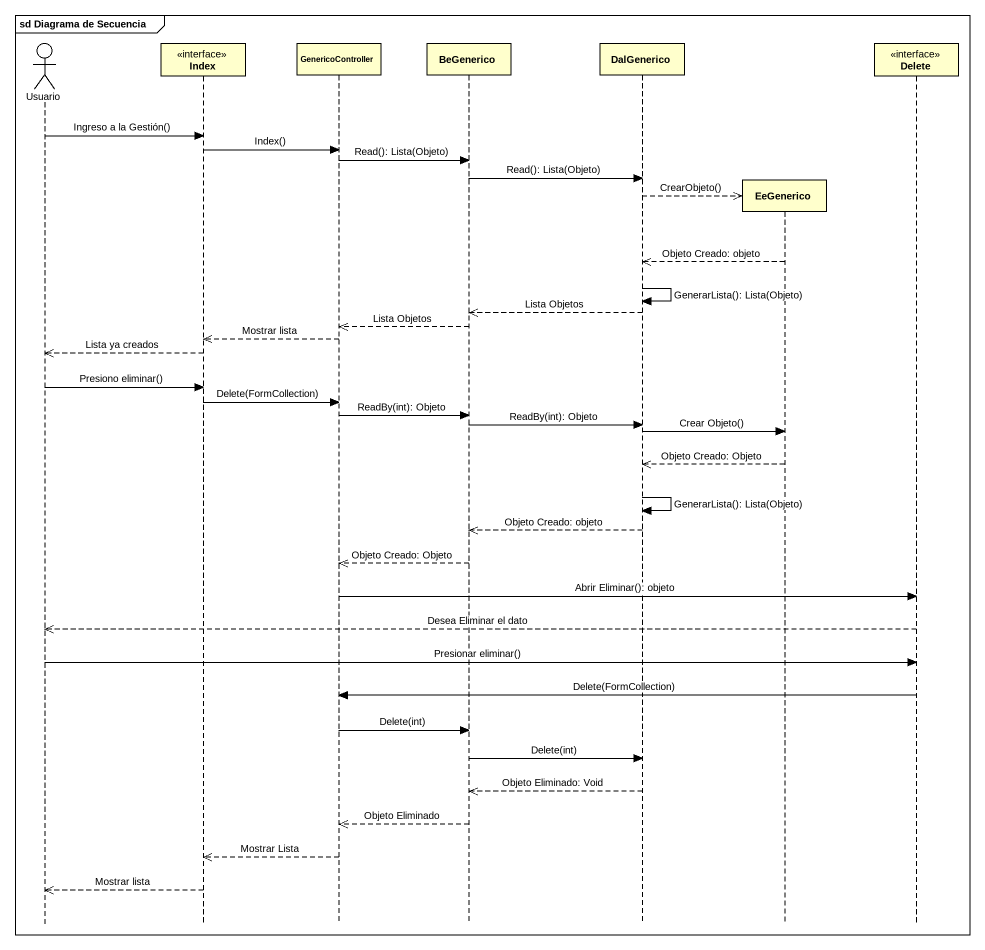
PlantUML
@startuml
mainframe sd Diagrama de Secuencia
hide footbox
actor Usuario
participant Index <<interface>>
participant GenericoController
participant BeGenerico
participant DalGenerico
participant EeGenerico
participant Delete <<interface>>

Usuario -> Index : Ingreso a la Gestión()
Index -> GenericoController : Index()
GenericoController -> BeGenerico : Read(): Lista(Objeto)
BeGenerico -> DalGenerico : Read(): Lista(Objeto)
DalGenerico -->> EeGenerico ** : CrearObjeto()
EeGenerico -->> DalGenerico : Objeto Creado: objeto
DalGenerico -> DalGenerico : GenerarLista(): Lista(Objeto)
DalGenerico -->> BeGenerico : Lista Objetos
BeGenerico -->> GenericoController : Lista Objetos
GenericoController -->> Index : Mostrar lista
Index -->> Usuario : Lista ya creados
Usuario -> Index : Presiono eliminar()
Index -> GenericoController : Delete(FormCollection)
GenericoController -> BeGenerico : ReadBy(int): Objeto
BeGenerico -> DalGenerico : ReadBy(int): Objeto
DalGenerico -> EeGenerico : Crear Objeto()
EeGenerico -->> DalGenerico : Objeto Creado: Objeto
DalGenerico -> DalGenerico : GenerarLista(): Lista(Objeto)
DalGenerico -->> BeGenerico : Objeto Creado: objeto
BeGenerico -->> GenericoController : Objeto Creado: Objeto
GenericoController -> Delete : Abrir Eliminar(): objeto
Delete -->> Usuario : Desea Eliminar el dato
Usuario -> Delete : Presionar eliminar()
Delete -> GenericoController : Delete(FormCollection)
GenericoController -> BeGenerico : Delete(int)
BeGenerico -> DalGenerico : Delete(int)
DalGenerico -->> BeGenerico : Objeto Eliminado: Void
BeGenerico -->> GenericoController : Objeto Eliminado
GenericoController -->> Index : Mostrar Lista
Index -->> Usuario : Mostrar lista
@enduml
